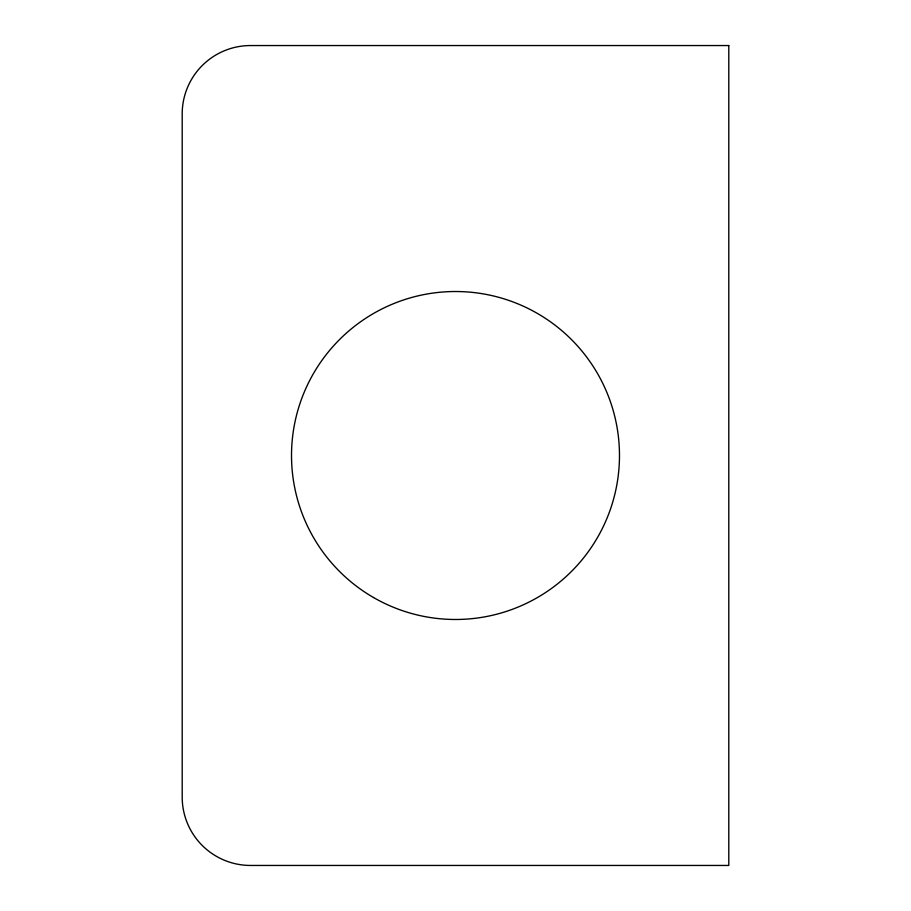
<?xml version="1.0" encoding="UTF-8"?>
<svg xmlns="http://www.w3.org/2000/svg" width="911" height="911" viewBox="0 0 911 911"><rect width="100%" height="100%" fill="white"/><g stroke="black" fill="none" stroke-linecap="round" stroke-linejoin="round"><path stroke-width="1.37" d="M728.8 45.55L250.525 45.55A68.325 68.325 0 0 0 182.2 113.875L182.2 797.125A68.325 68.325 0 0 0 250.525 865.45L728.8 865.45L728.8 45.55M373.51 597.514A163.98 163.98 0 0 0 619.48 455.5A163.98 163.98 0 0 0 373.51 313.486A163.98 163.98 0 0 0 373.51 597.514"/></g></svg>
